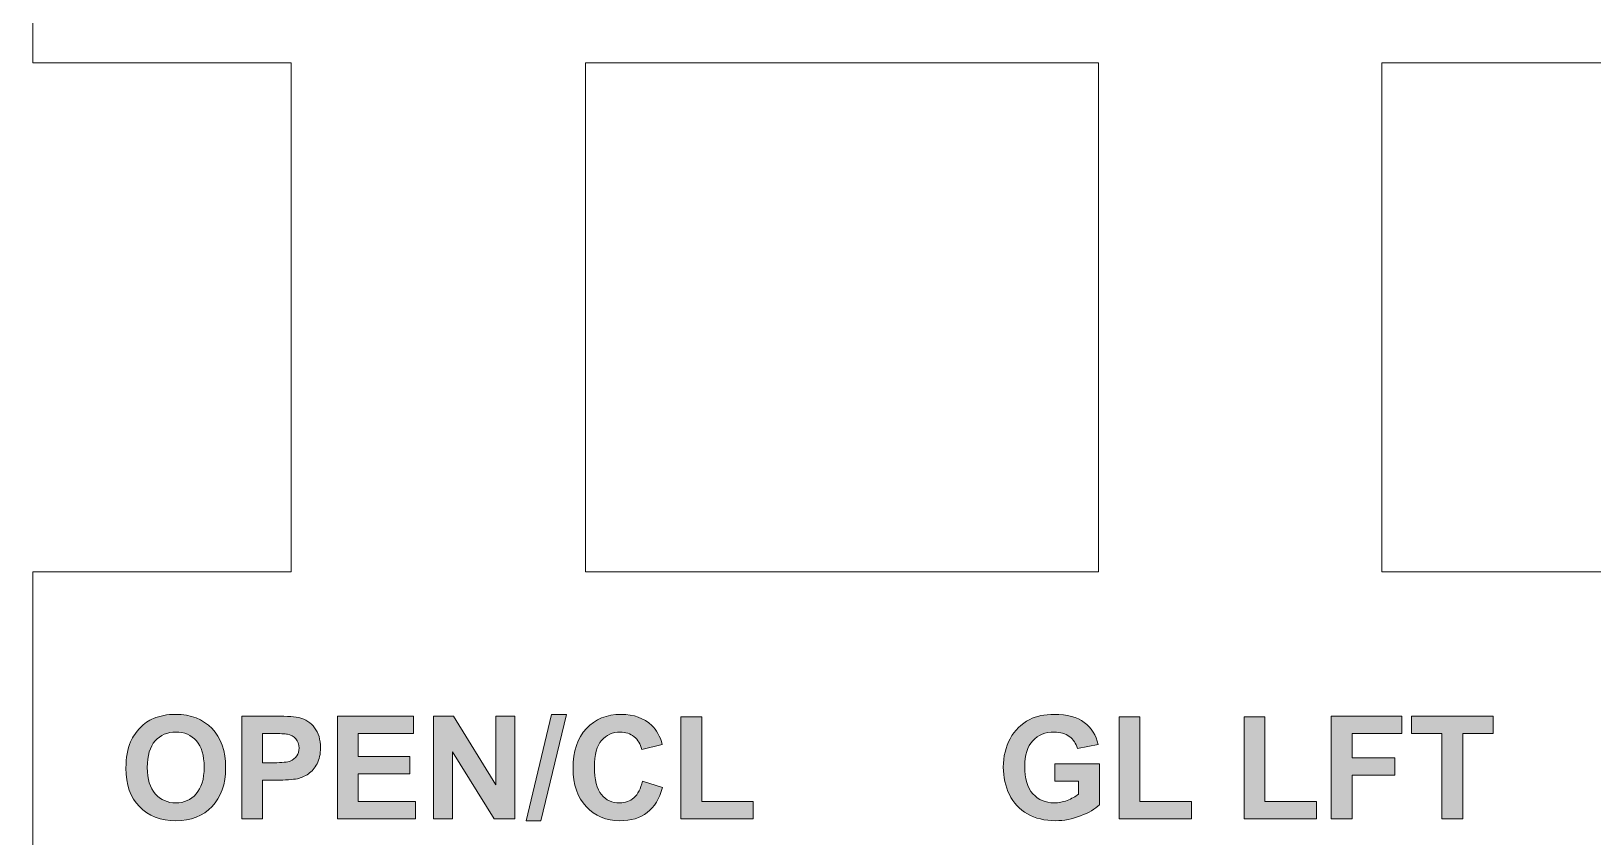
# Model space of a CAD drawing. Header units: inches. Extents: x -5.25 to 4.1, y -1.02 to 4.
# Drawn here: x -0.364 to 0.845, y 2.183 to 2.806 of the extents above; entities that cross this region are included whole.
import ezdxf

# ---------------------------------------------------------------- set-up
doc = ezdxf.new("R2010")
doc.units = ezdxf.units.IN
doc.header["$MEASUREMENT"] = 0
doc.layers.add('Layer 1', color=7, linetype='Continuous', lineweight=0)

# ---------------------------------------------------------------- blocks, each defined once
blk = doc.blocks.new('Block_20')
at = {"layer": 'Layer 1', "true_color": 0x231f20, "transparency": 33554687}
h = blk.add_hatch(color=250, dxfattribs=at)
h.dxf.hatch_style = 2
edge = h.paths.add_edge_path()
edge.add_spline(control_points=[(0.4287, 2.226), (0.4287, 2.226), (0.4287, 2.2394), (0.4287, 2.2394), (0.4287, 2.2394), (0.4633, 2.2394), (0.4633, 2.2394), (0.4633, 2.2394), (0.4633, 2.2078), (0.4633, 2.2078), (0.46, 2.2045), (0.4551, 2.2016), (0.4487, 2.1992), (0.4423, 2.1967), (0.4359, 2.1954), (0.4293, 2.1954), (0.421, 2.1954), (0.4137, 2.1972), (0.4076, 2.2007), (0.4014, 2.2042), (0.3967, 2.2092), (0.3936, 2.2156), (0.3905, 2.2221), (0.3889, 2.2292), (0.3889, 2.2368), (0.3889, 2.2451), (0.3907, 2.2525), (0.3942, 2.2589), (0.3976, 2.2653), (0.4027, 2.2703), (0.4094, 2.2737), (0.4145, 2.2764), (0.4208, 2.2777), (0.4284, 2.2777), (0.4383, 2.2777), (0.446, 2.2756), (0.4516, 2.2715), (0.4571, 2.2673), (0.4607, 2.2616), (0.4623, 2.2543), (0.4623, 2.2543), (0.4463, 2.2513), (0.4463, 2.2513), (0.4452, 2.2552), (0.4431, 2.2583), (0.44, 2.2606), (0.4369, 2.2628), (0.4331, 2.264), (0.4284, 2.264), (0.4214, 2.264), (0.4158, 2.2617), (0.4117, 2.2573), (0.4076, 2.2528), (0.4055, 2.2462), (0.4055, 2.2375), (0.4055, 2.228), (0.4076, 2.221), (0.4118, 2.2162), (0.416, 2.2115), (0.4215, 2.2092), (0.4283, 2.2092), (0.4316, 2.2092), (0.435, 2.2098), (0.4384, 2.2111), (0.4418, 2.2125), (0.4447, 2.2141), (0.4471, 2.2159), (0.4471, 2.2159), (0.4471, 2.226), (0.4471, 2.226), (0.4471, 2.226), (0.4287, 2.226), (0.4287, 2.226)], knot_values=[0, 0, 0, 0, 1, 1, 1, 2, 2, 2, 3, 3, 3, 4, 4, 4, 5, 5, 5, 6, 6, 6, 7, 7, 7, 8, 8, 8, 9, 9, 9, 10, 10, 10, 11, 11, 11, 12, 12, 12, 13, 13, 13, 14, 14, 14, 15, 15, 15, 16, 16, 16, 17, 17, 17, 18, 18, 18, 19, 19, 19, 20, 20, 20, 21, 21, 21, 22, 22, 22, 23, 23, 23, 24, 24, 24, 24], degree=3, periodic=0)
h = blk.add_hatch(color=250, dxfattribs=at)
h.dxf.hatch_style = 2
edge = h.paths.add_edge_path()
edge.add_spline(control_points=[(0.4786, 2.1968), (0.4786, 2.1968), (0.4786, 2.2757), (0.4786, 2.2757), (0.4786, 2.2757), (0.4946, 2.2757), (0.4946, 2.2757), (0.4946, 2.2757), (0.4946, 2.2102), (0.4946, 2.2102), (0.4946, 2.2102), (0.5346, 2.2102), (0.5346, 2.2102), (0.5346, 2.2102), (0.5346, 2.1968), (0.5346, 2.1968), (0.5346, 2.1968), (0.4786, 2.1968), (0.4786, 2.1968)], knot_values=[0, 0, 0, 0, 1, 1, 1, 2, 2, 2, 3, 3, 3, 4, 4, 4, 5, 5, 5, 6, 6, 6, 6], degree=3, periodic=0)
h = blk.add_hatch(color=250, dxfattribs=at)
h.dxf.hatch_style = 2
edge = h.paths.add_edge_path()
edge.add_spline(control_points=[(0.5753, 2.1968), (0.5753, 2.1968), (0.5753, 2.2757), (0.5753, 2.2757), (0.5753, 2.2757), (0.5914, 2.2757), (0.5914, 2.2757), (0.5914, 2.2757), (0.5914, 2.2102), (0.5914, 2.2102), (0.5914, 2.2102), (0.6313, 2.2102), (0.6313, 2.2102), (0.6313, 2.2102), (0.6313, 2.1968), (0.6313, 2.1968), (0.6313, 2.1968), (0.5753, 2.1968), (0.5753, 2.1968)], knot_values=[0, 0, 0, 0, 1, 1, 1, 2, 2, 2, 3, 3, 3, 4, 4, 4, 5, 5, 5, 6, 6, 6, 6], degree=3, periodic=0)
h = blk.add_hatch(color=250, dxfattribs=at)
h.dxf.hatch_style = 2
edge = h.paths.add_edge_path()
edge.add_spline(control_points=[(0.6428, 2.1968), (0.6428, 2.1968), (0.6428, 2.2763), (0.6428, 2.2763), (0.6428, 2.2763), (0.6974, 2.2763), (0.6974, 2.2763), (0.6974, 2.2763), (0.6974, 2.2629), (0.6974, 2.2629), (0.6974, 2.2629), (0.6589, 2.2629), (0.6589, 2.2629), (0.6589, 2.2629), (0.6589, 2.244), (0.6589, 2.244), (0.6589, 2.244), (0.6921, 2.244), (0.6921, 2.244), (0.6921, 2.244), (0.6921, 2.2306), (0.6921, 2.2306), (0.6921, 2.2306), (0.6589, 2.2306), (0.6589, 2.2306), (0.6589, 2.2306), (0.6589, 2.1968), (0.6589, 2.1968), (0.6589, 2.1968), (0.6428, 2.1968), (0.6428, 2.1968)], knot_values=[0, 0, 0, 0, 1, 1, 1, 2, 2, 2, 3, 3, 3, 4, 4, 4, 5, 5, 5, 6, 6, 6, 7, 7, 7, 8, 8, 8, 9, 9, 9, 10, 10, 10, 10], degree=3, periodic=0)
h = blk.add_hatch(color=250, dxfattribs=at)
h.dxf.hatch_style = 2
edge = h.paths.add_edge_path()
edge.add_spline(control_points=[(0.7285, 2.1968), (0.7285, 2.1968), (0.7285, 2.2629), (0.7285, 2.2629), (0.7285, 2.2629), (0.7049, 2.2629), (0.7049, 2.2629), (0.7049, 2.2629), (0.7049, 2.2763), (0.7049, 2.2763), (0.7049, 2.2763), (0.7681, 2.2763), (0.7681, 2.2763), (0.7681, 2.2763), (0.7681, 2.2629), (0.7681, 2.2629), (0.7681, 2.2629), (0.7446, 2.2629), (0.7446, 2.2629), (0.7446, 2.2629), (0.7446, 2.1968), (0.7446, 2.1968), (0.7446, 2.1968), (0.7285, 2.1968), (0.7285, 2.1968)], knot_values=[0, 0, 0, 0, 1, 1, 1, 2, 2, 2, 3, 3, 3, 4, 4, 4, 5, 5, 5, 6, 6, 6, 7, 7, 7, 8, 8, 8, 8], degree=3, periodic=0)
at = {"layer": 'Layer 1'}
for points, knots in [([(0.4287, 2.226), (0.4287, 2.226), (0.4287, 2.2394), (0.4287, 2.2394), (0.4287, 2.2394), (0.4633, 2.2394), (0.4633, 2.2394), (0.4633, 2.2394), (0.4633, 2.2078), (0.4633, 2.2078), (0.46, 2.2045), (0.4551, 2.2016), (0.4487, 2.1992), (0.4423, 2.1967), (0.4359, 2.1954), (0.4293, 2.1954), (0.421, 2.1954), (0.4137, 2.1972), (0.4076, 2.2007), (0.4014, 2.2042), (0.3967, 2.2092), (0.3936, 2.2156), (0.3905, 2.2221), (0.3889, 2.2292), (0.3889, 2.2368), (0.3889, 2.2451), (0.3907, 2.2525), (0.3942, 2.2589), (0.3976, 2.2653), (0.4027, 2.2703), (0.4094, 2.2737), (0.4145, 2.2764), (0.4208, 2.2777), (0.4284, 2.2777), (0.4383, 2.2777), (0.446, 2.2756), (0.4516, 2.2715), (0.4571, 2.2673), (0.4607, 2.2616), (0.4623, 2.2543), (0.4623, 2.2543), (0.4463, 2.2513), (0.4463, 2.2513), (0.4452, 2.2552), (0.4431, 2.2583), (0.44, 2.2606), (0.4369, 2.2628), (0.4331, 2.264), (0.4284, 2.264), (0.4214, 2.264), (0.4158, 2.2617), (0.4117, 2.2573), (0.4076, 2.2528), (0.4055, 2.2462), (0.4055, 2.2375), (0.4055, 2.228), (0.4076, 2.221), (0.4118, 2.2162), (0.416, 2.2115), (0.4215, 2.2092), (0.4283, 2.2092), (0.4316, 2.2092), (0.435, 2.2098), (0.4384, 2.2111), (0.4418, 2.2125), (0.4447, 2.2141), (0.4471, 2.2159), (0.4471, 2.2159), (0.4471, 2.226), (0.4471, 2.226), (0.4471, 2.226), (0.4287, 2.226), (0.4287, 2.226)], [0, 0, 0, 0, 1, 1, 1, 2, 2, 2, 3, 3, 3, 4, 4, 4, 5, 5, 5, 6, 6, 6, 7, 7, 7, 8, 8, 8, 9, 9, 9, 10, 10, 10, 11, 11, 11, 12, 12, 12, 13, 13, 13, 14, 14, 14, 15, 15, 15, 16, 16, 16, 17, 17, 17, 18, 18, 18, 19, 19, 19, 20, 20, 20, 21, 21, 21, 22, 22, 22, 23, 23, 23, 24, 24, 24, 24]), ([(0.4786, 2.1968), (0.4786, 2.1968), (0.4786, 2.2757), (0.4786, 2.2757), (0.4786, 2.2757), (0.4946, 2.2757), (0.4946, 2.2757), (0.4946, 2.2757), (0.4946, 2.2102), (0.4946, 2.2102), (0.4946, 2.2102), (0.5346, 2.2102), (0.5346, 2.2102), (0.5346, 2.2102), (0.5346, 2.1968), (0.5346, 2.1968), (0.5346, 2.1968), (0.4786, 2.1968), (0.4786, 2.1968)], [0, 0, 0, 0, 1, 1, 1, 2, 2, 2, 3, 3, 3, 4, 4, 4, 5, 5, 5, 6, 6, 6, 6]), ([(0.5753, 2.1968), (0.5753, 2.1968), (0.5753, 2.2757), (0.5753, 2.2757), (0.5753, 2.2757), (0.5914, 2.2757), (0.5914, 2.2757), (0.5914, 2.2757), (0.5914, 2.2102), (0.5914, 2.2102), (0.5914, 2.2102), (0.6313, 2.2102), (0.6313, 2.2102), (0.6313, 2.2102), (0.6313, 2.1968), (0.6313, 2.1968), (0.6313, 2.1968), (0.5753, 2.1968), (0.5753, 2.1968)], [0, 0, 0, 0, 1, 1, 1, 2, 2, 2, 3, 3, 3, 4, 4, 4, 5, 5, 5, 6, 6, 6, 6]), ([(0.6428, 2.1968), (0.6428, 2.1968), (0.6428, 2.2763), (0.6428, 2.2763), (0.6428, 2.2763), (0.6974, 2.2763), (0.6974, 2.2763), (0.6974, 2.2763), (0.6974, 2.2629), (0.6974, 2.2629), (0.6974, 2.2629), (0.6589, 2.2629), (0.6589, 2.2629), (0.6589, 2.2629), (0.6589, 2.244), (0.6589, 2.244), (0.6589, 2.244), (0.6921, 2.244), (0.6921, 2.244), (0.6921, 2.244), (0.6921, 2.2306), (0.6921, 2.2306), (0.6921, 2.2306), (0.6589, 2.2306), (0.6589, 2.2306), (0.6589, 2.2306), (0.6589, 2.1968), (0.6589, 2.1968), (0.6589, 2.1968), (0.6428, 2.1968), (0.6428, 2.1968)], [0, 0, 0, 0, 1, 1, 1, 2, 2, 2, 3, 3, 3, 4, 4, 4, 5, 5, 5, 6, 6, 6, 7, 7, 7, 8, 8, 8, 9, 9, 9, 10, 10, 10, 10]), ([(0.7285, 2.1968), (0.7285, 2.1968), (0.7285, 2.2629), (0.7285, 2.2629), (0.7285, 2.2629), (0.7049, 2.2629), (0.7049, 2.2629), (0.7049, 2.2629), (0.7049, 2.2763), (0.7049, 2.2763), (0.7049, 2.2763), (0.7681, 2.2763), (0.7681, 2.2763), (0.7681, 2.2763), (0.7681, 2.2629), (0.7681, 2.2629), (0.7681, 2.2629), (0.7446, 2.2629), (0.7446, 2.2629), (0.7446, 2.2629), (0.7446, 2.1968), (0.7446, 2.1968), (0.7446, 2.1968), (0.7285, 2.1968), (0.7285, 2.1968)], [0, 0, 0, 0, 1, 1, 1, 2, 2, 2, 3, 3, 3, 4, 4, 4, 5, 5, 5, 6, 6, 6, 7, 7, 7, 8, 8, 8, 8])]:
    blk.add_open_spline(points, degree=3, knots=knots, dxfattribs=at)
blk = doc.blocks.new('Block_25')
at = {"layer": 'Layer 1', "true_color": 0x231f20, "transparency": 33554687}
h = blk.add_hatch(color=250, dxfattribs=at)
h.dxf.hatch_style = 2
edge = h.paths.add_edge_path()
edge.add_spline(control_points=[(-0.2738, 2.2366), (-0.2738, 2.2276), (-0.2717, 2.2208), (-0.2676, 2.2161), (-0.2634, 2.2115), (-0.2581, 2.2092), (-0.2517, 2.2092), (-0.2453, 2.2092), (-0.2401, 2.2115), (-0.236, 2.2161), (-0.2319, 2.2207), (-0.2298, 2.2276), (-0.2298, 2.2368), (-0.2298, 2.2459), (-0.2318, 2.2527), (-0.2358, 2.2572), (-0.2398, 2.2617), (-0.2451, 2.264), (-0.2517, 2.264), (-0.2583, 2.264), (-0.2637, 2.2617), (-0.2677, 2.2571), (-0.2718, 2.2526), (-0.2738, 2.2458), (-0.2738, 2.2366)], knot_values=[0, 0, 0, 0, 1, 1, 1, 2, 2, 2, 3, 3, 3, 4, 4, 4, 5, 5, 5, 6, 6, 6, 7, 7, 7, 8, 8, 8, 8], degree=3, periodic=0)
edge = h.paths.add_edge_path()
edge.add_spline(control_points=[(-0.2903, 2.2361), (-0.2903, 2.2442), (-0.2891, 2.251), (-0.2867, 2.2565), (-0.2849, 2.2605), (-0.2824, 2.2642), (-0.2793, 2.2674), (-0.2762, 2.2706), (-0.2727, 2.273), (-0.269, 2.2745), (-0.2641, 2.2766), (-0.2584, 2.2777), (-0.2519, 2.2777), (-0.2402, 2.2777), (-0.2308, 2.274), (-0.2237, 2.2668), (-0.2167, 2.2595), (-0.2132, 2.2494), (-0.2132, 2.2365), (-0.2132, 2.2236), (-0.2167, 2.2136), (-0.2237, 2.2063), (-0.2306, 2.1991), (-0.24, 2.1954), (-0.2517, 2.1954), (-0.2635, 2.1954), (-0.2729, 2.199), (-0.2799, 2.2063), (-0.2869, 2.2135), (-0.2903, 2.2234), (-0.2903, 2.2361)], knot_values=[0, 0, 0, 0, 1, 1, 1, 2, 2, 2, 3, 3, 3, 4, 4, 4, 5, 5, 5, 6, 6, 6, 7, 7, 7, 8, 8, 8, 9, 9, 9, 10, 10, 10, 10], degree=3, periodic=0)
h = blk.add_hatch(color=250, dxfattribs=at)
h.dxf.hatch_style = 2
edge = h.paths.add_edge_path()
edge.add_spline(control_points=[(-0.1846, 2.2629), (-0.1846, 2.2629), (-0.1846, 2.2403), (-0.1846, 2.2403), (-0.1846, 2.2403), (-0.1758, 2.2403), (-0.1758, 2.2403), (-0.1695, 2.2403), (-0.1653, 2.2407), (-0.1631, 2.2416), (-0.161, 2.2424), (-0.1593, 2.2437), (-0.1581, 2.2455), (-0.1569, 2.2472), (-0.1563, 2.2493), (-0.1563, 2.2516), (-0.1563, 2.2545), (-0.1571, 2.2569), (-0.1588, 2.2588), (-0.1605, 2.2607), (-0.1627, 2.2619), (-0.1653, 2.2623), (-0.1672, 2.2627), (-0.1711, 2.2629), (-0.1768, 2.2629), (-0.1768, 2.2629), (-0.1846, 2.2629), (-0.1846, 2.2629)], knot_values=[0, 0, 0, 0, 1, 1, 1, 2, 2, 2, 3, 3, 3, 4, 4, 4, 5, 5, 5, 6, 6, 6, 7, 7, 7, 8, 8, 8, 9, 9, 9, 9], degree=3, periodic=0)
edge = h.paths.add_edge_path()
edge.add_spline(control_points=[(-0.2007, 2.1968), (-0.2007, 2.1968), (-0.2007, 2.2763), (-0.2007, 2.2763), (-0.2007, 2.2763), (-0.1749, 2.2763), (-0.1749, 2.2763), (-0.1651, 2.2763), (-0.1588, 2.2759), (-0.1558, 2.2751), (-0.1512, 2.2739), (-0.1474, 2.2713), (-0.1443, 2.2673), (-0.1413, 2.2634), (-0.1397, 2.2582), (-0.1397, 2.2519), (-0.1397, 2.247), (-0.1406, 2.2429), (-0.1424, 2.2395), (-0.1442, 2.2362), (-0.1464, 2.2336), (-0.1491, 2.2317), (-0.1519, 2.2298), (-0.1547, 2.2285), (-0.1575, 2.2279), (-0.1613, 2.2272), (-0.1669, 2.2268), (-0.1741, 2.2268), (-0.1741, 2.2268), (-0.1846, 2.2268), (-0.1846, 2.2268), (-0.1846, 2.2268), (-0.1846, 2.1968), (-0.1846, 2.1968), (-0.1846, 2.1968), (-0.2007, 2.1968), (-0.2007, 2.1968)], knot_values=[0, 0, 0, 0, 1, 1, 1, 2, 2, 2, 3, 3, 3, 4, 4, 4, 5, 5, 5, 6, 6, 6, 7, 7, 7, 8, 8, 8, 9, 9, 9, 10, 10, 10, 11, 11, 11, 12, 12, 12, 12], degree=3, periodic=0)
h = blk.add_hatch(color=250, dxfattribs=at)
h.dxf.hatch_style = 2
edge = h.paths.add_edge_path()
edge.add_spline(control_points=[(-0.1266, 2.1968), (-0.1266, 2.1968), (-0.1266, 2.2763), (-0.1266, 2.2763), (-0.1266, 2.2763), (-0.0676, 2.2763), (-0.0676, 2.2763), (-0.0676, 2.2763), (-0.0676, 2.2629), (-0.0676, 2.2629), (-0.0676, 2.2629), (-0.1105, 2.2629), (-0.1105, 2.2629), (-0.1105, 2.2629), (-0.1105, 2.2452), (-0.1105, 2.2452), (-0.1105, 2.2452), (-0.0706, 2.2452), (-0.0706, 2.2452), (-0.0706, 2.2452), (-0.0706, 2.2318), (-0.0706, 2.2318), (-0.0706, 2.2318), (-0.1105, 2.2318), (-0.1105, 2.2318), (-0.1105, 2.2318), (-0.1105, 2.2102), (-0.1105, 2.2102), (-0.1105, 2.2102), (-0.0661, 2.2102), (-0.0661, 2.2102), (-0.0661, 2.2102), (-0.0661, 2.1968), (-0.0661, 2.1968), (-0.0661, 2.1968), (-0.1266, 2.1968), (-0.1266, 2.1968)], knot_values=[0, 0, 0, 0, 1, 1, 1, 2, 2, 2, 3, 3, 3, 4, 4, 4, 5, 5, 5, 6, 6, 6, 7, 7, 7, 8, 8, 8, 9, 9, 9, 10, 10, 10, 11, 11, 11, 12, 12, 12, 12], degree=3, periodic=0)
h = blk.add_hatch(color=250, dxfattribs=at)
h.dxf.hatch_style = 2
edge = h.paths.add_edge_path()
edge.add_spline(control_points=[(-0.0523, 2.1968), (-0.0523, 2.1968), (-0.0523, 2.2763), (-0.0523, 2.2763), (-0.0523, 2.2763), (-0.0367, 2.2763), (-0.0367, 2.2763), (-0.0367, 2.2763), (-0.0041, 2.2232), (-0.0041, 2.2232), (-0.0041, 2.2232), (-0.0041, 2.2763), (-0.0041, 2.2763), (-0.0041, 2.2763), (0.0108, 2.2763), (0.0108, 2.2763), (0.0108, 2.2763), (0.0108, 2.1968), (0.0108, 2.1968), (0.0108, 2.1968), (-0.0053, 2.1968), (-0.0053, 2.1968), (-0.0053, 2.1968), (-0.0374, 2.2487), (-0.0374, 2.2487), (-0.0374, 2.2487), (-0.0374, 2.1968), (-0.0374, 2.1968), (-0.0374, 2.1968), (-0.0523, 2.1968), (-0.0523, 2.1968)], knot_values=[0, 0, 0, 0, 1, 1, 1, 2, 2, 2, 3, 3, 3, 4, 4, 4, 5, 5, 5, 6, 6, 6, 7, 7, 7, 8, 8, 8, 9, 9, 9, 10, 10, 10, 10], degree=3, periodic=0)
h = blk.add_hatch(color=250, dxfattribs=at)
h.dxf.hatch_style = 2
edge = h.paths.add_edge_path()
edge.add_spline(control_points=[(0.0196, 2.1954), (0.0196, 2.1954), (0.0392, 2.2777), (0.0392, 2.2777), (0.0392, 2.2777), (0.0507, 2.2777), (0.0507, 2.2777), (0.0507, 2.2777), (0.0308, 2.1954), (0.0308, 2.1954), (0.0308, 2.1954), (0.0196, 2.1954), (0.0196, 2.1954)], knot_values=[0, 0, 0, 0, 1, 1, 1, 2, 2, 2, 3, 3, 3, 4, 4, 4, 4], degree=3, periodic=0)
h = blk.add_hatch(color=250, dxfattribs=at)
h.dxf.hatch_style = 2
edge = h.paths.add_edge_path()
edge.add_spline(control_points=[(0.1096, 2.226), (0.1096, 2.226), (0.1251, 2.2211), (0.1251, 2.2211), (0.1227, 2.2124), (0.1188, 2.206), (0.1132, 2.2018), (0.1077, 2.1975), (0.1006, 2.1954), (0.0921, 2.1954), (0.0815, 2.1954), (0.0728, 2.199), (0.066, 2.2063), (0.0592, 2.2135), (0.0558, 2.2233), (0.0558, 2.2359), (0.0558, 2.2491), (0.0593, 2.2594), (0.0661, 2.2667), (0.0729, 2.274), (0.0819, 2.2777), (0.0931, 2.2777), (0.1028, 2.2777), (0.1107, 2.2748), (0.1168, 2.2691), (0.1204, 2.2657), (0.1231, 2.2608), (0.1249, 2.2544), (0.1249, 2.2544), (0.109, 2.2506), (0.109, 2.2506), (0.1081, 2.2547), (0.1061, 2.258), (0.1031, 2.2604), (0.1001, 2.2628), (0.0965, 2.264), (0.0923, 2.264), (0.0864, 2.264), (0.0816, 2.2618), (0.0779, 2.2576), (0.0742, 2.2534), (0.0724, 2.2465), (0.0724, 2.237), (0.0724, 2.227), (0.0742, 2.2198), (0.0778, 2.2156), (0.0814, 2.2113), (0.0861, 2.2092), (0.0919, 2.2092), (0.0962, 2.2092), (0.0999, 2.2105), (0.1029, 2.2132), (0.106, 2.2159), (0.1082, 2.2202), (0.1096, 2.226)], knot_values=[0, 0, 0, 0, 1, 1, 1, 2, 2, 2, 3, 3, 3, 4, 4, 4, 5, 5, 5, 6, 6, 6, 7, 7, 7, 8, 8, 8, 9, 9, 9, 10, 10, 10, 11, 11, 11, 12, 12, 12, 13, 13, 13, 14, 14, 14, 15, 15, 15, 16, 16, 16, 17, 17, 17, 18, 18, 18, 18], degree=3, periodic=0)
h = blk.add_hatch(color=250, dxfattribs=at)
h.dxf.hatch_style = 2
edge = h.paths.add_edge_path()
edge.add_spline(control_points=[(0.1393, 2.1968), (0.1393, 2.1968), (0.1393, 2.2757), (0.1393, 2.2757), (0.1393, 2.2757), (0.1554, 2.2757), (0.1554, 2.2757), (0.1554, 2.2757), (0.1554, 2.2102), (0.1554, 2.2102), (0.1554, 2.2102), (0.1953, 2.2102), (0.1953, 2.2102), (0.1953, 2.2102), (0.1953, 2.1968), (0.1953, 2.1968), (0.1953, 2.1968), (0.1393, 2.1968), (0.1393, 2.1968)], knot_values=[0, 0, 0, 0, 1, 1, 1, 2, 2, 2, 3, 3, 3, 4, 4, 4, 5, 5, 5, 6, 6, 6, 6], degree=3, periodic=0)
at = {"layer": 'Layer 1'}
for points, knots in [([(-0.2903, 2.2361), (-0.2903, 2.2442), (-0.2891, 2.251), (-0.2867, 2.2565), (-0.2849, 2.2605), (-0.2824, 2.2642), (-0.2793, 2.2674), (-0.2762, 2.2706), (-0.2727, 2.273), (-0.269, 2.2745), (-0.2641, 2.2766), (-0.2584, 2.2777), (-0.2519, 2.2777), (-0.2402, 2.2777), (-0.2308, 2.274), (-0.2237, 2.2668), (-0.2167, 2.2595), (-0.2132, 2.2494), (-0.2132, 2.2365), (-0.2132, 2.2236), (-0.2167, 2.2136), (-0.2237, 2.2063), (-0.2306, 2.1991), (-0.24, 2.1954), (-0.2517, 2.1954), (-0.2635, 2.1954), (-0.2729, 2.199), (-0.2799, 2.2063), (-0.2869, 2.2135), (-0.2903, 2.2234), (-0.2903, 2.2361)], [0, 0, 0, 0, 1, 1, 1, 2, 2, 2, 3, 3, 3, 4, 4, 4, 5, 5, 5, 6, 6, 6, 7, 7, 7, 8, 8, 8, 9, 9, 9, 10, 10, 10, 10]), ([(-0.2007, 2.1968), (-0.2007, 2.1968), (-0.2007, 2.2763), (-0.2007, 2.2763), (-0.2007, 2.2763), (-0.1749, 2.2763), (-0.1749, 2.2763), (-0.1651, 2.2763), (-0.1588, 2.2759), (-0.1558, 2.2751), (-0.1512, 2.2739), (-0.1474, 2.2713), (-0.1443, 2.2673), (-0.1413, 2.2634), (-0.1397, 2.2582), (-0.1397, 2.2519), (-0.1397, 2.247), (-0.1406, 2.2429), (-0.1424, 2.2395), (-0.1442, 2.2362), (-0.1464, 2.2336), (-0.1491, 2.2317), (-0.1519, 2.2298), (-0.1547, 2.2285), (-0.1575, 2.2279), (-0.1613, 2.2272), (-0.1669, 2.2268), (-0.1741, 2.2268), (-0.1741, 2.2268), (-0.1846, 2.2268), (-0.1846, 2.2268), (-0.1846, 2.2268), (-0.1846, 2.1968), (-0.1846, 2.1968), (-0.1846, 2.1968), (-0.2007, 2.1968), (-0.2007, 2.1968)], [0, 0, 0, 0, 1, 1, 1, 2, 2, 2, 3, 3, 3, 4, 4, 4, 5, 5, 5, 6, 6, 6, 7, 7, 7, 8, 8, 8, 9, 9, 9, 10, 10, 10, 11, 11, 11, 12, 12, 12, 12]), ([(-0.1266, 2.1968), (-0.1266, 2.1968), (-0.1266, 2.2763), (-0.1266, 2.2763), (-0.1266, 2.2763), (-0.0676, 2.2763), (-0.0676, 2.2763), (-0.0676, 2.2763), (-0.0676, 2.2629), (-0.0676, 2.2629), (-0.0676, 2.2629), (-0.1105, 2.2629), (-0.1105, 2.2629), (-0.1105, 2.2629), (-0.1105, 2.2452), (-0.1105, 2.2452), (-0.1105, 2.2452), (-0.0706, 2.2452), (-0.0706, 2.2452), (-0.0706, 2.2452), (-0.0706, 2.2318), (-0.0706, 2.2318), (-0.0706, 2.2318), (-0.1105, 2.2318), (-0.1105, 2.2318), (-0.1105, 2.2318), (-0.1105, 2.2102), (-0.1105, 2.2102), (-0.1105, 2.2102), (-0.0661, 2.2102), (-0.0661, 2.2102), (-0.0661, 2.2102), (-0.0661, 2.1968), (-0.0661, 2.1968), (-0.0661, 2.1968), (-0.1266, 2.1968), (-0.1266, 2.1968)], [0, 0, 0, 0, 1, 1, 1, 2, 2, 2, 3, 3, 3, 4, 4, 4, 5, 5, 5, 6, 6, 6, 7, 7, 7, 8, 8, 8, 9, 9, 9, 10, 10, 10, 11, 11, 11, 12, 12, 12, 12]), ([(-0.0523, 2.1968), (-0.0523, 2.1968), (-0.0523, 2.2763), (-0.0523, 2.2763), (-0.0523, 2.2763), (-0.0367, 2.2763), (-0.0367, 2.2763), (-0.0367, 2.2763), (-0.0041, 2.2232), (-0.0041, 2.2232), (-0.0041, 2.2232), (-0.0041, 2.2763), (-0.0041, 2.2763), (-0.0041, 2.2763), (0.0108, 2.2763), (0.0108, 2.2763), (0.0108, 2.2763), (0.0108, 2.1968), (0.0108, 2.1968), (0.0108, 2.1968), (-0.0053, 2.1968), (-0.0053, 2.1968), (-0.0053, 2.1968), (-0.0374, 2.2487), (-0.0374, 2.2487), (-0.0374, 2.2487), (-0.0374, 2.1968), (-0.0374, 2.1968), (-0.0374, 2.1968), (-0.0523, 2.1968), (-0.0523, 2.1968)], [0, 0, 0, 0, 1, 1, 1, 2, 2, 2, 3, 3, 3, 4, 4, 4, 5, 5, 5, 6, 6, 6, 7, 7, 7, 8, 8, 8, 9, 9, 9, 10, 10, 10, 10]), ([(0.0196, 2.1954), (0.0196, 2.1954), (0.0392, 2.2777), (0.0392, 2.2777), (0.0392, 2.2777), (0.0507, 2.2777), (0.0507, 2.2777), (0.0507, 2.2777), (0.0308, 2.1954), (0.0308, 2.1954), (0.0308, 2.1954), (0.0196, 2.1954), (0.0196, 2.1954)], [0, 0, 0, 0, 1, 1, 1, 2, 2, 2, 3, 3, 3, 4, 4, 4, 4]), ([(0.1096, 2.226), (0.1096, 2.226), (0.1251, 2.2211), (0.1251, 2.2211), (0.1227, 2.2124), (0.1188, 2.206), (0.1132, 2.2018), (0.1077, 2.1975), (0.1006, 2.1954), (0.0921, 2.1954), (0.0815, 2.1954), (0.0728, 2.199), (0.066, 2.2063), (0.0592, 2.2135), (0.0558, 2.2233), (0.0558, 2.2359), (0.0558, 2.2491), (0.0593, 2.2594), (0.0661, 2.2667), (0.0729, 2.274), (0.0819, 2.2777), (0.0931, 2.2777), (0.1028, 2.2777), (0.1107, 2.2748), (0.1168, 2.2691), (0.1204, 2.2657), (0.1231, 2.2608), (0.1249, 2.2544), (0.1249, 2.2544), (0.109, 2.2506), (0.109, 2.2506), (0.1081, 2.2547), (0.1061, 2.258), (0.1031, 2.2604), (0.1001, 2.2628), (0.0965, 2.264), (0.0923, 2.264), (0.0864, 2.264), (0.0816, 2.2618), (0.0779, 2.2576), (0.0742, 2.2534), (0.0724, 2.2465), (0.0724, 2.237), (0.0724, 2.227), (0.0742, 2.2198), (0.0778, 2.2156), (0.0814, 2.2113), (0.0861, 2.2092), (0.0919, 2.2092), (0.0962, 2.2092), (0.0999, 2.2105), (0.1029, 2.2132), (0.106, 2.2159), (0.1082, 2.2202), (0.1096, 2.226)], [0, 0, 0, 0, 1, 1, 1, 2, 2, 2, 3, 3, 3, 4, 4, 4, 5, 5, 5, 6, 6, 6, 7, 7, 7, 8, 8, 8, 9, 9, 9, 10, 10, 10, 11, 11, 11, 12, 12, 12, 13, 13, 13, 14, 14, 14, 15, 15, 15, 16, 16, 16, 17, 17, 17, 18, 18, 18, 18]), ([(0.1393, 2.1968), (0.1393, 2.1968), (0.1393, 2.2757), (0.1393, 2.2757), (0.1393, 2.2757), (0.1554, 2.2757), (0.1554, 2.2757), (0.1554, 2.2757), (0.1554, 2.2102), (0.1554, 2.2102), (0.1554, 2.2102), (0.1953, 2.2102), (0.1953, 2.2102), (0.1953, 2.2102), (0.1953, 2.1968), (0.1953, 2.1968), (0.1953, 2.1968), (0.1393, 2.1968), (0.1393, 2.1968)], [0, 0, 0, 0, 1, 1, 1, 2, 2, 2, 3, 3, 3, 4, 4, 4, 5, 5, 5, 6, 6, 6, 6]), ([(-0.2738, 2.2366), (-0.2738, 2.2276), (-0.2717, 2.2208), (-0.2676, 2.2161), (-0.2634, 2.2115), (-0.2581, 2.2092), (-0.2517, 2.2092), (-0.2453, 2.2092), (-0.2401, 2.2115), (-0.236, 2.2161), (-0.2319, 2.2207), (-0.2298, 2.2276), (-0.2298, 2.2368), (-0.2298, 2.2459), (-0.2318, 2.2527), (-0.2358, 2.2572), (-0.2398, 2.2617), (-0.2451, 2.264), (-0.2517, 2.264), (-0.2583, 2.264), (-0.2637, 2.2617), (-0.2677, 2.2571), (-0.2718, 2.2526), (-0.2738, 2.2458), (-0.2738, 2.2366)], [0, 0, 0, 0, 1, 1, 1, 2, 2, 2, 3, 3, 3, 4, 4, 4, 5, 5, 5, 6, 6, 6, 7, 7, 7, 8, 8, 8, 8]), ([(-0.1846, 2.2629), (-0.1846, 2.2629), (-0.1846, 2.2403), (-0.1846, 2.2403), (-0.1846, 2.2403), (-0.1758, 2.2403), (-0.1758, 2.2403), (-0.1695, 2.2403), (-0.1653, 2.2407), (-0.1631, 2.2416), (-0.161, 2.2424), (-0.1593, 2.2437), (-0.1581, 2.2455), (-0.1569, 2.2472), (-0.1563, 2.2493), (-0.1563, 2.2516), (-0.1563, 2.2545), (-0.1571, 2.2569), (-0.1588, 2.2588), (-0.1605, 2.2607), (-0.1627, 2.2619), (-0.1653, 2.2623), (-0.1672, 2.2627), (-0.1711, 2.2629), (-0.1768, 2.2629), (-0.1768, 2.2629), (-0.1846, 2.2629), (-0.1846, 2.2629)], [0, 0, 0, 0, 1, 1, 1, 2, 2, 2, 3, 3, 3, 4, 4, 4, 5, 5, 5, 6, 6, 6, 7, 7, 7, 8, 8, 8, 9, 9, 9, 9])]:
    blk.add_open_spline(points, degree=3, knots=knots, dxfattribs=at)

msp = doc.modelspace()

# ---------------------------------------------------------------- linework, layer by layer
at = {"layer": 'Layer 1', "color": 250, "lineweight": 0, "true_color": 0x231f20}
for points, knots in [([(3.9775, 2.782), (3.9775, 2.782), (3.9775, 4), (3.9775, 4), (3.9775, 4), (-0.3625, 4), (-0.3625, 4), (-0.3625, 4), (-0.3625, 2.782), (-0.3625, 2.782), (-0.3625, 2.782), (-0.1625, 2.782), (-0.1625, 2.782), (-0.1625, 2.782), (-0.1625, 2.388), (-0.1625, 2.388), (-0.1625, 2.388), (-0.3625, 2.388), (-0.3625, 2.388), (-0.3625, 2.388), (-0.3625, 1.544), (-0.3625, 1.544), (-0.3625, 1.544), (-0.1625, 1.544), (-0.1625, 1.544), (-0.1625, 1.544), (-0.1637, 1.1414), (-0.1637, 1.1414), (-0.1637, 1.1414), (-0.3637, 1.1414), (-0.3637, 1.1414), (-0.3637, 1.1414), (-0.3625, 0.4), (-0.3625, 0.4), (-0.3625, 0.4), (3.9775, 0.4), (3.9775, 0.4), (3.9775, 0.4), (3.9775, 1.616), (3.9775, 1.616), (3.9775, 1.616), (4.1025, 1.616), (4.1025, 1.616), (4.1025, 1.616), (4.1025, 2.782), (4.1025, 2.782), (4.1025, 2.782), (3.9775, 2.782), (3.9775, 2.782)], [0, 0, 0, 0, 1, 1, 1, 2, 2, 2, 3, 3, 3, 4, 4, 4, 5, 5, 5, 6, 6, 6, 7, 7, 7, 8, 8, 8, 9, 9, 9, 10, 10, 10, 11, 11, 11, 12, 12, 12, 13, 13, 13, 14, 14, 14, 15, 15, 15, 16, 16, 16, 16]), ([(0.0655, 2.388), (0.0655, 2.388), (0.0655, 2.782), (0.0655, 2.782), (0.0655, 2.782), (0.4625, 2.782), (0.4625, 2.782), (0.4625, 2.782), (0.4625, 2.388), (0.4625, 2.388), (0.4625, 2.388), (0.0655, 2.388), (0.0655, 2.388)], [0, 0, 0, 0, 1, 1, 1, 2, 2, 2, 3, 3, 3, 4, 4, 4, 4]), ([(0.6819, 2.388), (0.6819, 2.388), (0.6819, 2.782), (0.6819, 2.782), (0.6819, 2.782), (1.0789, 2.782), (1.0789, 2.782), (1.0789, 2.782), (1.0789, 2.388), (1.0789, 2.388), (1.0789, 2.388), (0.6819, 2.388), (0.6819, 2.388)], [0, 0, 0, 0, 1, 1, 1, 2, 2, 2, 3, 3, 3, 4, 4, 4, 4])]:
    msp.add_open_spline(points, degree=3, knots=knots, dxfattribs=at)

# ---------------------------------------------------------------- block references
at = {"layer": 'Layer 1'}
for name in ['Block_25', 'Block_20']:
    msp.add_blockref(name, (0, 0), dxfattribs=at)

doc.saveas('drawing.dxf')
